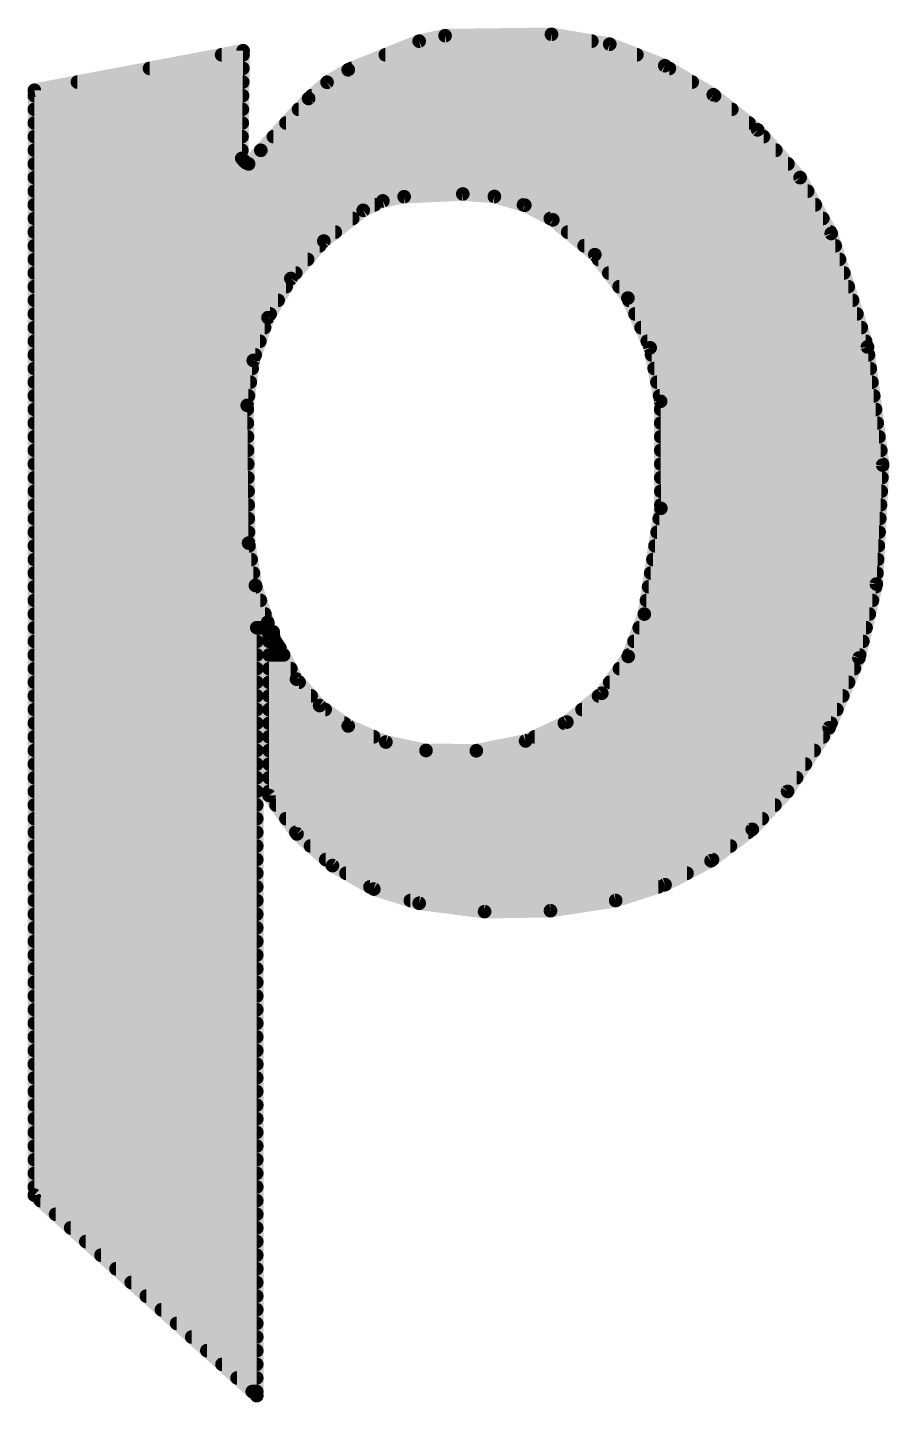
# Model space of a CAD drawing. Extents: x -2.8 to 25.5, y -2.5 to 56.
# Drawn here: x 8.247 to 9.852, y 49.789 to 52.349 of the extents above; entities that cross this region are included whole.
import ezdxf

# ---------------------------------------------------------------- set-up
doc = ezdxf.new("R2010")
doc.units = 0
doc.layers.add('21', color=41, linetype='CONTINUOUS')

msp = doc.modelspace()

# ---------------------------------------------------------------- linework, layer by layer
at = {"layer": '21', "const_width": 0.0254}
for points in [[(8.8443, 52.2707), (8.9764, 52.324)], [(8.9764, 52.324), (9.0246, 52.3342)], [(8.9764, 52.324), (9.2977, 52.324)], [(9.0246, 52.3342), (9.2227, 52.3367)], [(9.2227, 52.3367), (9.3312, 52.3183)], [(8.2601, 52.2326), (8.6487, 52.3062)], [(8.6086, 52.2986), (8.6486, 52.2986)], [(8.6487, 52.3062), (8.6462, 52.1056)], [(8.9134, 52.2986), (9.3817, 52.2986)], [(9.3312, 52.3183), (9.4336, 52.2783)], [(8.4745, 52.2732), (8.6483, 52.2732)], [(8.805, 52.2474), (8.8443, 52.2707)], [(8.8505, 52.2732), (9.4421, 52.2732)], [(9.4336, 52.2783), (9.5238, 52.2242)], [(8.3404, 52.2478), (8.648, 52.2478)], [(8.7706, 52.2173), (8.805, 52.2474)], [(8.8056, 52.2478), (9.4845, 52.2478)], [(8.2601, 50.1752), (8.2601, 52.2326)], [(8.2601, 52.2224), (8.6477, 52.2224)], [(8.7764, 52.2224), (9.5261, 52.2224)], [(9.5238, 52.2242), (9.6063, 52.1589)], [(8.2601, 52.197), (8.6473, 52.197)], [(8.6817, 52.1208), (8.7706, 52.2173)], [(8.7519, 52.197), (9.5582, 52.197)], [(8.2601, 52.1716), (8.647, 52.1716)], [(8.7285, 52.1716), (9.5903, 52.1716)], [(8.2601, 52.1462), (8.6467, 52.1462)], [(8.7051, 52.1462), (9.6176, 52.1462)], [(9.6063, 52.1589), (9.6854, 52.0699)], [(8.2601, 52.1208), (8.6464, 52.1208)], [(8.6589, 52.0954), (8.6817, 52.1208)], [(8.6817, 52.1208), (9.6402, 52.1208)], [(8.2601, 52.0954), (8.6589, 52.0954)], [(8.6462, 52.1056), (8.6538, 52.0979)], [(8.6538, 52.0979), (8.6589, 52.0954)], [(8.6589, 52.0954), (9.6628, 52.0954)], [(8.2601, 52.07), (9.6853, 52.07)], [(9.6854, 52.0699), (9.7434, 51.9659)], [(8.2601, 52.0446), (9.6995, 52.0446)], [(8.2601, 52.0192), (8.8935, 52.0192)], [(8.9087, 52.0265), (8.8722, 52.009)], [(8.9484, 52.0344), (8.9087, 52.0265)], [(9.0576, 52.0395), (8.9484, 52.0344)], [(9.1164, 52.0348), (9.0576, 52.0395)], [(9.173, 52.0185), (9.1164, 52.0348)], [(9.1705, 52.0192), (9.7137, 52.0192)], [(9.2253, 51.9913), (9.173, 52.0185)], [(8.2601, 51.9938), (8.8527, 51.9938)], [(8.8722, 52.009), (8.799, 51.9518)], [(9.2205, 51.9938), (9.7278, 51.9938)], [(9.3034, 51.9264), (9.2253, 51.9913)], [(8.2601, 51.9684), (8.8202, 51.9684)], [(9.2529, 51.9684), (9.742, 51.9684)], [(9.7434, 51.9659), (9.8108, 51.7546)], [(8.2601, 51.943), (8.7912, 51.943)], [(8.799, 51.9518), (8.7376, 51.882)], [(9.2835, 51.943), (9.7507, 51.943)], [(8.2601, 51.9176), (8.7689, 51.9176)], [(9.3648, 51.8456), (9.3034, 51.9264)], [(9.3101, 51.9176), (9.7588, 51.9176)], [(8.2601, 51.8922), (8.7466, 51.8922)], [(9.3294, 51.8922), (9.7669, 51.8922)], [(8.2601, 51.8668), (8.7287, 51.8668)], [(8.7376, 51.882), (8.695, 51.8092)], [(9.3487, 51.8668), (9.775, 51.8668)], [(8.2601, 51.8414), (8.7139, 51.8414)], [(9.4064, 51.753), (9.3648, 51.8456)], [(9.3667, 51.8414), (9.7831, 51.8414)], [(8.2601, 51.816), (8.699, 51.816)], [(8.695, 51.8092), (8.6676, 51.7294)], [(9.3781, 51.816), (9.7912, 51.816)], [(8.2601, 51.7906), (8.6886, 51.7906)], [(9.3895, 51.7906), (9.7993, 51.7906)], [(8.2601, 51.7652), (8.6799, 51.7652)], [(9.4009, 51.7652), (9.8074, 51.7652)], [(8.2601, 51.7398), (8.6712, 51.7398)], [(9.4259, 51.6534), (9.4064, 51.753)], [(9.4089, 51.7398), (9.8127, 51.7398)], [(9.8108, 51.7546), (9.8391, 51.5346)], [(8.2601, 51.7144), (8.6655, 51.7144)], [(8.6676, 51.7294), (8.6563, 51.6458)], [(9.4139, 51.7144), (9.816, 51.7144)], [(8.2601, 51.689), (8.6621, 51.689)], [(9.4189, 51.689), (9.8192, 51.689)], [(8.2601, 51.6636), (8.6587, 51.6636)], [(9.4239, 51.6636), (9.8225, 51.6636)], [(8.2601, 51.6382), (8.6564, 51.6382)], [(8.6563, 51.6458), (8.6589, 51.3893)], [(9.4262, 51.4541), (9.4259, 51.6534)], [(9.4259, 51.6382), (9.8258, 51.6382)], [(8.2601, 51.6128), (8.6566, 51.6128)], [(9.426, 51.6128), (9.829, 51.6128)], [(8.2601, 51.5874), (8.6569, 51.5874)], [(9.426, 51.5874), (9.8323, 51.5874)], [(8.2601, 51.562), (8.6571, 51.562)], [(9.4261, 51.562), (9.8356, 51.562)], [(8.2601, 51.5366), (8.6574, 51.5366)], [(9.4261, 51.5366), (9.8388, 51.5366)], [(9.8391, 51.5346), (9.8273, 51.3131)], [(8.2601, 51.5112), (8.6577, 51.5112)], [(9.4261, 51.5112), (9.8378, 51.5112)], [(8.2601, 51.4858), (8.6579, 51.4858)], [(9.4262, 51.4858), (9.8365, 51.4858)], [(8.2601, 51.4604), (8.6582, 51.4604)], [(9.3955, 51.2572), (9.4262, 51.4541)], [(9.4262, 51.4604), (9.8351, 51.4604)], [(8.2601, 51.435), (8.6584, 51.435)], [(9.4232, 51.435), (9.8338, 51.435)], [(8.2601, 51.4096), (8.6587, 51.4096)], [(9.4193, 51.4096), (9.8324, 51.4096)], [(8.2601, 51.3842), (8.6597, 51.3842)], [(8.6589, 51.3893), (8.6716, 51.3105)], [(9.4153, 51.3842), (9.8311, 51.3842)], [(8.2601, 51.3588), (8.6638, 51.3588)], [(9.4114, 51.3588), (9.8297, 51.3588)], [(8.2601, 51.3334), (8.6679, 51.3334)], [(9.4074, 51.3334), (9.8284, 51.3334)], [(8.2601, 51.308), (8.6724, 51.308)], [(8.6716, 51.3105), (8.6944, 51.242)], [(9.4034, 51.308), (9.8261, 51.308)], [(9.8273, 51.3131), (9.795, 51.1755)], [(8.2601, 51.2826), (8.6809, 51.2826)], [(9.3995, 51.2826), (9.8201, 51.2826)], [(8.2601, 51.2572), (8.6893, 51.2572)], [(9.3656, 51.1783), (9.3955, 51.2572)], [(9.3955, 51.2572), (9.8142, 51.2572)], [(8.2601, 51.2318), (8.6868, 51.2318)], [(8.6868, 51.2318), (8.6741, 51.2318)], [(8.6741, 51.2318), (8.6741, 49.8018)], [(8.6905, 51.2324), (8.6868, 51.2318)], [(8.6935, 51.2348), (8.6905, 51.2324)], [(8.6949, 51.2383), (8.6935, 51.2348)], [(8.6944, 51.242), (8.6949, 51.2383)], [(8.697, 51.2166), (8.7046, 51.2242)], [(8.7046, 51.2242), (8.7046, 51.2191)], [(9.3859, 51.2318), (9.8082, 51.2318)], [(8.2601, 51.2064), (8.6741, 51.2064)], [(8.697, 50.9194), (8.697, 51.2166)], [(8.697, 51.2064), (8.7087, 51.2064)], [(8.7046, 51.2191), (8.7066, 51.2094)], [(8.7066, 51.2094), (8.7122, 51.2013)], [(8.7122, 51.2013), (8.7173, 51.1937)], [(9.3762, 51.2064), (9.8023, 51.2064)], [(8.2601, 51.181), (8.6741, 51.181)], [(8.697, 51.181), (8.724, 51.181)], [(8.7173, 51.1937), (8.748, 51.136)], [(9.3164, 51.1098), (9.3656, 51.1783)], [(9.3666, 51.181), (9.7963, 51.181)], [(9.795, 51.1755), (9.7394, 51.0454)], [(8.2601, 51.1556), (8.6741, 51.1556)], [(8.697, 51.1556), (8.7375, 51.1556)], [(9.3492, 51.1556), (9.7865, 51.1556)], [(8.2601, 51.1302), (8.6741, 51.1302)], [(8.697, 51.1302), (8.753, 51.1302)], [(8.748, 51.136), (8.7911, 51.0868)], [(9.331, 51.1302), (9.7757, 51.1302)], [(8.2601, 51.1048), (8.6741, 51.1048)], [(8.697, 51.1048), (8.7753, 51.1048)], [(9.2512, 51.0561), (9.3164, 51.1098)], [(9.3103, 51.1048), (9.7648, 51.1048)], [(8.2601, 51.0794), (8.6741, 51.0794)], [(8.697, 51.0794), (8.8015, 51.0794)], [(8.7911, 51.0868), (8.8443, 51.0489)], [(9.2795, 51.0794), (9.7539, 51.0794)], [(8.2601, 51.054), (8.6741, 51.054)], [(8.697, 51.054), (8.8371, 51.054)], [(8.8443, 51.0489), (8.9144, 51.0189)], [(9.1745, 51.021), (9.2512, 51.0561)], [(9.2466, 51.054), (9.7431, 51.054)], [(9.7394, 51.0454), (9.6622, 50.927)], [(8.2601, 51.0286), (8.6741, 51.0286)], [(8.697, 51.0286), (8.8917, 51.0286)], [(8.9144, 51.0189), (8.9891, 51.0032)], [(9.0827, 51.0026), (9.1745, 51.021)], [(9.1911, 51.0286), (9.7284, 51.0286)], [(8.2601, 51.0032), (8.6741, 51.0032)], [(8.697, 51.0032), (8.9891, 51.0032)], [(8.9891, 51.0032), (9.0827, 51.0026)], [(9.0857, 51.0032), (9.7119, 51.0032)], [(8.2601, 50.9778), (8.6741, 50.9778)], [(8.697, 50.9778), (9.6953, 50.9778)], [(8.2601, 50.9524), (8.6741, 50.9524)], [(8.697, 50.9524), (9.6788, 50.9524)], [(8.2601, 50.927), (8.6741, 50.927)], [(8.697, 50.927), (9.6622, 50.927)], [(8.749, 50.8478), (8.697, 50.9194)], [(9.6622, 50.927), (9.5964, 50.8563)], [(8.2601, 50.9016), (8.6741, 50.9016)], [(8.7099, 50.9016), (9.6386, 50.9016)], [(8.2601, 50.8762), (8.6741, 50.8762)], [(8.7284, 50.8762), (9.6149, 50.8762)], [(8.2601, 50.8508), (8.6741, 50.8508)], [(8.7468, 50.8508), (9.5891, 50.8508)], [(8.815, 50.7888), (8.749, 50.8478)], [(9.5964, 50.8563), (9.5196, 50.7979)], [(8.2601, 50.8254), (8.6741, 50.8254)], [(8.7741, 50.8254), (9.5558, 50.8254)], [(8.2601, 50.8), (8.6741, 50.8)], [(8.8025, 50.8), (9.5224, 50.8)], [(8.8919, 50.7451), (8.815, 50.7888)], [(9.5196, 50.7979), (9.434, 50.7533)], [(8.2601, 50.7746), (8.6741, 50.7746)], [(8.8401, 50.7746), (9.475, 50.7746)], [(8.2601, 50.7492), (8.6741, 50.7492)], [(8.8848, 50.7492), (9.4214, 50.7492)], [(8.9764, 50.7187), (8.8919, 50.7451)], [(9.434, 50.7533), (9.3421, 50.7238)], [(8.2601, 50.7238), (8.6741, 50.7238)], [(8.9601, 50.7238), (9.3421, 50.7238)], [(9.0981, 50.7032), (8.9764, 50.7187)], [(9.3421, 50.7238), (9.2208, 50.7049)], [(8.2601, 50.6984), (8.6741, 50.6984)], [(9.2208, 50.7049), (9.0981, 50.7032)], [(8.2601, 50.673), (8.6741, 50.673)], [(8.2601, 50.6476), (8.6741, 50.6476)], [(8.2601, 50.6222), (8.6741, 50.6222)], [(8.2601, 50.5968), (8.6741, 50.5968)], [(8.2601, 50.5714), (8.6741, 50.5714)], [(8.2601, 50.546), (8.6741, 50.546)], [(8.2601, 50.5206), (8.6741, 50.5206)], [(8.2601, 50.4952), (8.6741, 50.4952)], [(8.2601, 50.4698), (8.6741, 50.4698)], [(8.2601, 50.4444), (8.6741, 50.4444)], [(8.2601, 50.419), (8.6741, 50.419)], [(8.2601, 50.3936), (8.6741, 50.3936)], [(8.2601, 50.3682), (8.6741, 50.3682)], [(8.2601, 50.3428), (8.6741, 50.3428)], [(8.2601, 50.3174), (8.6741, 50.3174)], [(8.2601, 50.292), (8.6741, 50.292)], [(8.2601, 50.2666), (8.6741, 50.2666)], [(8.2601, 50.2412), (8.6741, 50.2412)], [(8.2601, 50.2158), (8.6741, 50.2158)], [(8.2601, 50.1904), (8.6741, 50.1904)], [(8.6741, 49.8018), (8.2601, 50.1752)], [(8.2714, 50.165), (8.6741, 50.165)], [(8.2996, 50.1396), (8.6741, 50.1396)], [(8.3277, 50.1142), (8.6741, 50.1142)], [(8.3559, 50.0888), (8.6741, 50.0888)], [(8.3841, 50.0634), (8.6741, 50.0634)], [(8.4122, 50.038), (8.6741, 50.038)], [(8.4404, 50.0126), (8.6741, 50.0126)], [(8.4685, 49.9872), (8.6741, 49.9872)], [(8.4967, 49.9618), (8.6741, 49.9618)], [(8.5249, 49.9364), (8.6741, 49.9364)], [(8.553, 49.911), (8.6741, 49.911)], [(8.5812, 49.8856), (8.6741, 49.8856)], [(8.6094, 49.8602), (8.6741, 49.8602)], [(8.6375, 49.8348), (8.6741, 49.8348)], [(8.6657, 49.8094), (8.6741, 49.8094)]]:
    msp.add_lwpolyline(points, dxfattribs=at)
at = {"layer": '21', "const_width": 0.0127}
for points in [[(8.9764, 52.3304, 1), (8.9764, 52.3177)], [(8.9751, 52.3302, 1), (8.9777, 52.3178)], [(8.9788, 52.3181, 1), (8.974, 52.3299)], [(9.0245, 52.3405, 1), (9.0247, 52.3279)], [(9.0259, 52.328, 1), (9.0233, 52.3404)], [(9.2238, 52.343, 1), (9.2216, 52.3304)], [(9.2228, 52.3304, 1), (9.2226, 52.343)], [(9.2977, 52.3177, 1), (9.2977, 52.3304)], [(8.6086, 52.3049, 1), (8.6086, 52.2923)], [(8.655, 52.3061, 1), (8.6424, 52.3063)], [(8.6499, 52.3, 1), (8.6475, 52.3124)], [(8.6486, 52.2923, 1), (8.6486, 52.3049)], [(8.9134, 52.3049, 1), (8.9134, 52.2923)], [(9.3335, 52.3243, 1), (9.3288, 52.3124)], [(9.3301, 52.3121, 1), (9.3322, 52.3246)], [(9.3817, 52.2923, 1), (9.3817, 52.3049)], [(8.4745, 52.2796, 1), (8.4745, 52.2669)], [(8.6483, 52.2669, 1), (8.6483, 52.2796)], [(8.8419, 52.2766, 1), (8.8467, 52.2648)], [(8.8475, 52.2652, 1), (8.8411, 52.2762)], [(8.8505, 52.2796, 1), (8.8505, 52.2669)], [(9.4369, 52.2837, 1), (9.4303, 52.2729)], [(9.4313, 52.2724, 1), (9.4359, 52.2842)], [(9.4421, 52.2669, 1), (9.4421, 52.2796)], [(8.3404, 52.2542, 1), (8.3404, 52.2415)], [(8.648, 52.2415, 1), (8.648, 52.2542)], [(8.8017, 52.2529, 1), (8.8082, 52.242)], [(8.8056, 52.2542, 1), (8.8056, 52.2415)], [(8.8091, 52.2427, 1), (8.8008, 52.2522)], [(9.4845, 52.2415, 1), (9.4845, 52.2542)], [(8.2589, 52.2388, 1), (8.2613, 52.2264)], [(8.2601, 52.2287, 1), (8.2601, 52.2161)], [(8.2664, 52.2326, 1), (8.2538, 52.2326)], [(8.6477, 52.2161, 1), (8.6477, 52.2287)], [(8.7764, 52.2287, 1), (8.7764, 52.2161)], [(9.5278, 52.2292, 1), (9.5199, 52.2192)], [(9.5206, 52.2188, 1), (9.5271, 52.2297)], [(9.5261, 52.2161, 1), (9.5261, 52.2287)], [(8.2601, 52.2034, 1), (8.2601, 52.1907)], [(8.6473, 52.1907, 1), (8.6473, 52.2034)], [(8.7519, 52.2034, 1), (8.7519, 52.1907)], [(8.7664, 52.2221, 1), (8.7748, 52.2125)], [(8.7753, 52.213, 1), (8.7659, 52.2216)], [(9.5582, 52.1907, 1), (9.5582, 52.2034)], [(8.2601, 52.178, 1), (8.2601, 52.1653)], [(8.647, 52.1653, 1), (8.647, 52.178)], [(8.7285, 52.178, 1), (8.7285, 52.1653)], [(9.5903, 52.1653, 1), (9.5903, 52.178)], [(8.2601, 52.1525, 1), (8.2601, 52.1399)], [(8.6467, 52.1399, 1), (8.6467, 52.1525)], [(8.7051, 52.1525, 1), (8.7051, 52.1399)], [(9.611, 52.1631, 1), (9.6016, 52.1547)], [(9.6024, 52.1539, 1), (9.6102, 52.1639)], [(9.6176, 52.1399, 1), (9.6176, 52.1525)], [(8.2601, 52.1272, 1), (8.2601, 52.1145)], [(8.6464, 52.1145, 1), (8.6464, 52.1272)], [(8.6817, 52.1272, 1), (8.6817, 52.1145)], [(8.677, 52.1251, 1), (8.6864, 52.1165)], [(8.6864, 52.1166, 1), (8.677, 52.125)], [(9.6402, 52.1145, 1), (9.6402, 52.1272)], [(8.2601, 52.1018, 1), (8.2601, 52.0891)], [(8.6507, 52.1101, 1), (8.6417, 52.1011)], [(8.6399, 52.1057, 1), (8.6525, 52.1055)], [(8.6566, 52.1036, 1), (8.651, 52.0922)], [(8.6493, 52.0934, 1), (8.6583, 52.1024)], [(8.6589, 52.1018, 1), (8.6589, 52.0891)], [(8.6542, 52.0996, 1), (8.6636, 52.0912)], [(8.6561, 52.0897, 1), (8.6617, 52.1011)], [(8.6589, 52.0891, 1), (8.6589, 52.1018)], [(9.6628, 52.0891, 1), (9.6628, 52.1018)], [(8.2601, 52.0763, 1), (8.2601, 52.0637)], [(9.691, 52.073, 1), (9.6799, 52.0668)], [(9.6807, 52.0657, 1), (9.6902, 52.0741)], [(9.6853, 52.0637, 1), (9.6853, 52.0763)], [(8.2601, 52.051, 1), (8.2601, 52.0383)], [(9.6995, 52.0383, 1), (9.6995, 52.051)], [(8.2601, 52.0256, 1), (8.2601, 52.0129)], [(8.8935, 52.0129, 1), (8.8935, 52.0256)], [(8.9075, 52.0327, 1), (8.91, 52.0202)], [(8.9115, 52.0207, 1), (8.906, 52.0322)], [(8.9481, 52.0407, 1), (8.9487, 52.0281)], [(8.9496, 52.0282, 1), (8.9472, 52.0406)], [(9.0581, 52.0458, 1), (9.0571, 52.0332)], [(9.0579, 52.0332, 1), (9.0573, 52.0458)], [(9.1181, 52.0409, 1), (9.1146, 52.0287)], [(9.1158, 52.0284, 1), (9.1169, 52.0411)], [(9.1705, 52.0256, 1), (9.1705, 52.0129)], [(9.1759, 52.0241, 1), (9.1701, 52.0128)], [(9.1712, 52.0124, 1), (9.1748, 52.0246)], [(9.7137, 52.0129, 1), (9.7137, 52.0256)], [(8.2601, 52.0001, 1), (8.2601, 51.9875)], [(8.8527, 51.9875, 1), (8.8527, 52.0001)], [(8.8695, 52.0147, 1), (8.8749, 52.0033)], [(8.8761, 52.004, 1), (8.8683, 52.014)], [(9.2205, 52.0001, 1), (9.2205, 51.9875)], [(9.2294, 51.9962, 1), (9.2212, 51.9864)], [(9.2224, 51.9857, 1), (9.2282, 51.9969)], [(9.7278, 51.9875, 1), (9.7278, 52.0001)], [(8.2601, 51.9748, 1), (8.2601, 51.9621)], [(8.8202, 51.9621, 1), (8.8202, 51.9748)], [(9.2529, 51.9748, 1), (9.2529, 51.9621)], [(9.7494, 51.9678, 1), (9.7374, 51.964)], [(9.742, 51.9621, 1), (9.742, 51.9748)], [(8.2601, 51.9494, 1), (8.2601, 51.9367)], [(8.7912, 51.9367, 1), (8.7912, 51.9494)], [(8.795, 51.9568, 1), (8.8029, 51.9468)], [(8.8037, 51.9476, 1), (8.7942, 51.956)], [(9.2835, 51.9494, 1), (9.2835, 51.9367)], [(9.7379, 51.9628, 1), (9.7489, 51.969)], [(9.7507, 51.9367, 1), (9.7507, 51.9494)], [(8.2601, 51.9239, 1), (8.2601, 51.9113)], [(8.7689, 51.9113, 1), (8.7689, 51.9239)], [(9.3084, 51.9303, 1), (9.2983, 51.9226)], [(9.2993, 51.9216, 1), (9.3074, 51.9313)], [(9.3101, 51.9239, 1), (9.3101, 51.9113)], [(9.7588, 51.9113, 1), (9.7588, 51.9239)], [(8.2601, 51.8986, 1), (8.2601, 51.8859)], [(8.7466, 51.8859, 1), (8.7466, 51.8986)], [(9.3294, 51.8986, 1), (9.3294, 51.8859)], [(9.7669, 51.8859, 1), (9.7669, 51.8986)], [(8.2601, 51.8732, 1), (8.2601, 51.8605)], [(8.7287, 51.8605, 1), (8.7287, 51.8732)], [(8.7328, 51.8862, 1), (8.7424, 51.8778)], [(8.7431, 51.8788, 1), (8.7321, 51.8852)], [(9.3487, 51.8732, 1), (9.3487, 51.8605)], [(9.775, 51.8605, 1), (9.775, 51.8732)], [(8.2601, 51.8477, 1), (8.2601, 51.8351)], [(8.7139, 51.8351, 1), (8.7139, 51.8477)], [(9.3706, 51.8482, 1), (9.359, 51.843)], [(9.3597, 51.8418, 1), (9.3699, 51.8495)], [(9.3667, 51.8477, 1), (9.3667, 51.8351)], [(9.7831, 51.8351, 1), (9.7831, 51.8477)], [(8.2601, 51.8224, 1), (8.2601, 51.8097)], [(8.701, 51.8071, 1), (8.689, 51.8112)], [(8.699, 51.8097, 1), (8.699, 51.8224)], [(9.3781, 51.8224, 1), (9.3781, 51.8097)], [(9.7912, 51.8097, 1), (9.7912, 51.8224)], [(8.2601, 51.797, 1), (8.2601, 51.7843)], [(8.6886, 51.7843, 1), (8.6886, 51.797)], [(8.6895, 51.8124, 1), (8.7005, 51.806)], [(9.3895, 51.797, 1), (9.3895, 51.7843)], [(9.7993, 51.7843, 1), (9.7993, 51.797)], [(8.2601, 51.7715, 1), (8.2601, 51.7589)], [(8.6799, 51.7589, 1), (8.6799, 51.7715)], [(9.4009, 51.7715, 1), (9.4009, 51.7589)], [(9.8074, 51.7589, 1), (9.8074, 51.7715)], [(8.2601, 51.7462, 1), (8.2601, 51.7335)], [(8.6712, 51.7335, 1), (8.6712, 51.7462)], [(9.4126, 51.7542, 1), (9.4001, 51.7518)], [(9.4006, 51.7504, 1), (9.4121, 51.7556)], [(9.4089, 51.7462, 1), (9.4089, 51.7335)], [(9.8171, 51.7554, 1), (9.8045, 51.7538)], [(9.8048, 51.7527, 1), (9.8169, 51.7565)], [(9.8127, 51.7335, 1), (9.8127, 51.7462)], [(8.2601, 51.7208, 1), (8.2601, 51.7081)], [(8.6616, 51.7315, 1), (8.6736, 51.7273)], [(8.6739, 51.7286, 1), (8.6613, 51.7303)], [(8.6655, 51.7081, 1), (8.6655, 51.7208)], [(9.4139, 51.7208, 1), (9.4139, 51.7081)], [(9.816, 51.7081, 1), (9.816, 51.7208)], [(8.2601, 51.6953, 1), (8.2601, 51.6827)], [(8.6621, 51.6827, 1), (8.6621, 51.6953)], [(9.4189, 51.6953, 1), (9.4189, 51.6827)], [(9.8192, 51.6827, 1), (9.8192, 51.6953)], [(8.2601, 51.67, 1), (8.2601, 51.6573)], [(8.6587, 51.6573, 1), (8.6587, 51.67)], [(9.4239, 51.67, 1), (9.4239, 51.6573)], [(9.8225, 51.6573, 1), (9.8225, 51.67)], [(8.2601, 51.6446, 1), (8.2601, 51.6319)], [(8.6626, 51.6459, 1), (8.65, 51.6457)], [(8.65, 51.6466, 1), (8.6626, 51.645)], [(8.6564, 51.6319, 1), (8.6564, 51.6446)], [(9.4259, 51.6446, 1), (9.4259, 51.6319)], [(9.4322, 51.6534, 1), (9.4196, 51.6534)], [(9.4197, 51.6522, 1), (9.4321, 51.6546)], [(9.8258, 51.6319, 1), (9.8258, 51.6446)], [(8.2601, 51.6191, 1), (8.2601, 51.6065)], [(8.6566, 51.6065, 1), (8.6566, 51.6191)], [(9.426, 51.6191, 1), (9.426, 51.6065)], [(9.829, 51.6065, 1), (9.829, 51.6191)], [(8.2601, 51.5938, 1), (8.2601, 51.5811)], [(8.6569, 51.5811, 1), (8.6569, 51.5938)], [(9.426, 51.5938, 1), (9.426, 51.5811)], [(9.8323, 51.5811, 1), (9.8323, 51.5938)], [(8.2601, 51.5684, 1), (8.2601, 51.5557)], [(8.6571, 51.5557, 1), (8.6571, 51.5684)], [(9.4261, 51.5684, 1), (9.4261, 51.5557)], [(9.8356, 51.5557, 1), (9.8356, 51.5684)], [(8.2601, 51.5429, 1), (8.2601, 51.5303)], [(8.6574, 51.5303, 1), (8.6574, 51.5429)], [(9.4261, 51.5429, 1), (9.4261, 51.5303)], [(9.8454, 51.5343, 1), (9.8327, 51.5349)], [(9.8328, 51.5338, 1), (9.8454, 51.5354)], [(9.8388, 51.5303, 1), (9.8388, 51.5429)], [(8.2601, 51.5175, 1), (8.2601, 51.5049)], [(8.6577, 51.5049, 1), (8.6577, 51.5175)], [(9.4261, 51.5175, 1), (9.4261, 51.5049)], [(9.8378, 51.5049, 1), (9.8378, 51.5175)], [(8.2601, 51.4922, 1), (8.2601, 51.4795)], [(8.6579, 51.4795, 1), (8.6579, 51.4922)], [(9.4262, 51.4922, 1), (9.4262, 51.4795)], [(9.8365, 51.4795, 1), (9.8365, 51.4922)], [(8.2601, 51.4667, 1), (8.2601, 51.4541)], [(8.6582, 51.4541, 1), (8.6582, 51.4667)], [(9.4262, 51.4667, 1), (9.4262, 51.4541)], [(9.4325, 51.4531, 1), (9.42, 51.4551)], [(9.8351, 51.4541, 1), (9.8351, 51.4667)], [(8.2601, 51.4413, 1), (8.2601, 51.4287)], [(8.6584, 51.4287, 1), (8.6584, 51.4413)], [(9.4232, 51.4413, 1), (9.4232, 51.4287)], [(9.4199, 51.4541, 1), (9.4326, 51.4541)], [(9.8338, 51.4287, 1), (9.8338, 51.4413)], [(8.2601, 51.416, 1), (8.2601, 51.4033)], [(8.6587, 51.4033, 1), (8.6587, 51.416)], [(9.4193, 51.416, 1), (9.4193, 51.4033)], [(9.8324, 51.4033, 1), (9.8324, 51.416)], [(8.2601, 51.3905, 1), (8.2601, 51.3779)], [(8.6652, 51.3903, 1), (8.6526, 51.3883)], [(8.6526, 51.3892, 1), (8.6652, 51.3894)], [(8.6597, 51.3779, 1), (8.6597, 51.3905)], [(9.4153, 51.3905, 1), (9.4153, 51.3779)], [(9.8311, 51.3779, 1), (9.8311, 51.3905)], [(8.2601, 51.3651, 1), (8.2601, 51.3525)], [(8.6638, 51.3525, 1), (8.6638, 51.3651)], [(9.4114, 51.3651, 1), (9.4114, 51.3525)], [(9.8297, 51.3525, 1), (9.8297, 51.3651)], [(8.2601, 51.3398, 1), (8.2601, 51.3271)], [(8.6679, 51.3271, 1), (8.6679, 51.3398)], [(9.4074, 51.3398, 1), (9.4074, 51.3271)], [(9.8284, 51.3271, 1), (9.8284, 51.3398)], [(8.2601, 51.3143, 1), (8.2601, 51.3017)], [(8.6776, 51.3125, 1), (8.6656, 51.3085)], [(8.6653, 51.3095, 1), (8.6779, 51.3115)], [(8.6724, 51.3017, 1), (8.6724, 51.3143)], [(9.4034, 51.3143, 1), (9.4034, 51.3017)], [(9.821, 51.3134, 1), (9.8336, 51.3128)], [(9.8335, 51.3116, 1), (9.8211, 51.3146)], [(9.8261, 51.3017, 1), (9.8261, 51.3143)], [(8.2601, 51.2889, 1), (8.2601, 51.2763)], [(8.6809, 51.2763, 1), (8.6809, 51.2889)], [(9.3995, 51.2889, 1), (9.3995, 51.2763)], [(9.8201, 51.2763, 1), (9.8201, 51.2889)], [(8.2601, 51.2636, 1), (8.2601, 51.2509)], [(8.6893, 51.2509, 1), (8.6893, 51.2636)], [(9.3955, 51.2636, 1), (9.3955, 51.2509)], [(9.3892, 51.2582, 1), (9.4018, 51.2562)], [(9.4014, 51.2549, 1), (9.3896, 51.2595)], [(9.8142, 51.2509, 1), (9.8142, 51.2636)], [(8.2601, 51.2381, 1), (8.2601, 51.2255)], [(8.6741, 51.2381, 1), (8.6741, 51.2255)], [(8.6805, 51.2318, 1), (8.6678, 51.2318)], [(8.6858, 51.2381, 1), (8.6878, 51.2255)], [(8.6866, 51.2374, 1), (8.6945, 51.2274)], [(8.6868, 51.2255, 1), (8.6868, 51.2381)], [(8.6868, 51.2255, 1), (8.6868, 51.2381)], [(8.6876, 51.2371, 1), (8.6994, 51.2324)], [(8.7007, 51.2428, 1), (8.6881, 51.2412)], [(8.6884, 51.24, 1), (8.7004, 51.244)], [(8.6886, 51.2374, 1), (8.7012, 51.2391)], [(8.7008, 51.2359, 1), (8.689, 51.2406)], [(8.6974, 51.2298, 1), (8.6895, 51.2397)], [(8.6915, 51.2261, 1), (8.6895, 51.2387)], [(8.711, 51.2242, 1), (8.6983, 51.2242)], [(8.7091, 51.2197, 1), (8.7001, 51.2287)], [(9.3859, 51.2381, 1), (9.3859, 51.2255)], [(9.8082, 51.2255, 1), (9.8082, 51.2381)], [(8.2601, 51.2127, 1), (8.2601, 51.2001)], [(8.6741, 51.2001, 1), (8.6741, 51.2127)], [(8.6925, 51.2211, 1), (8.7015, 51.2121)], [(8.7034, 51.2166, 1), (8.6907, 51.2166)], [(8.697, 51.2127, 1), (8.697, 51.2001)], [(8.7108, 51.2204, 1), (8.6984, 51.2178)], [(8.6983, 51.2191, 1), (8.711, 51.2191)], [(8.7118, 51.213, 1), (8.7014, 51.2058)], [(8.7004, 51.2082, 1), (8.7128, 51.2107)], [(8.7175, 51.2048, 1), (8.7069, 51.1978)], [(8.707, 51.1977, 1), (8.7174, 51.2049)], [(8.7087, 51.2001, 1), (8.7087, 51.2127)], [(9.3762, 51.2127, 1), (9.3762, 51.2001)], [(9.8023, 51.2001, 1), (9.8023, 51.2127)], [(8.2601, 51.1874, 1), (8.2601, 51.1747)], [(8.6741, 51.1747, 1), (8.6741, 51.1874)], [(8.697, 51.1874, 1), (8.697, 51.1747)], [(8.7229, 51.1967, 1), (8.7117, 51.1907)], [(8.712, 51.1902, 1), (8.7226, 51.1972)], [(8.724, 51.1747, 1), (8.724, 51.1874)], [(9.3596, 51.1806, 1), (9.3715, 51.1761)], [(9.3666, 51.1874, 1), (9.3666, 51.1747)], [(9.3707, 51.1746, 1), (9.3604, 51.182)], [(9.7888, 51.1769, 1), (9.8012, 51.174)], [(9.8008, 51.173, 1), (9.7892, 51.1779)], [(9.7963, 51.1747, 1), (9.7963, 51.1874)], [(8.2601, 51.1619, 1), (8.2601, 51.1493)], [(8.6741, 51.1493, 1), (8.6741, 51.1619)], [(8.697, 51.1619, 1), (8.697, 51.1493)], [(8.7375, 51.1493, 1), (8.7375, 51.1619)], [(9.3492, 51.1619, 1), (9.3492, 51.1493)], [(9.7865, 51.1493, 1), (9.7865, 51.1619)], [(8.2601, 51.1365, 1), (8.2601, 51.1239)], [(8.6741, 51.1239, 1), (8.6741, 51.1365)], [(8.697, 51.1365, 1), (8.697, 51.1239)], [(8.7527, 51.1402, 1), (8.7432, 51.1318)], [(8.7424, 51.133, 1), (8.7536, 51.139)], [(8.753, 51.1239, 1), (8.753, 51.1365)], [(9.331, 51.1365, 1), (9.331, 51.1239)], [(9.7757, 51.1239, 1), (9.7757, 51.1365)], [(8.2601, 51.1112, 1), (8.2601, 51.0985)], [(8.6741, 51.0985, 1), (8.6741, 51.1112)], [(8.697, 51.1112, 1), (8.697, 51.0985)], [(8.7753, 51.0985, 1), (8.7753, 51.1112)], [(9.3103, 51.1112, 1), (9.3103, 51.0985)], [(9.3112, 51.1135, 1), (9.3215, 51.1061)], [(9.3204, 51.1049, 1), (9.3123, 51.1147)], [(9.7648, 51.0985, 1), (9.7648, 51.1112)], [(8.2601, 51.0857, 1), (8.2601, 51.0731)], [(8.6741, 51.0731, 1), (8.6741, 51.0857)], [(8.697, 51.0857, 1), (8.697, 51.0731)], [(8.7948, 51.092, 1), (8.7874, 51.0817)], [(8.7863, 51.0827, 1), (8.7958, 51.091)], [(8.8015, 51.0731, 1), (8.8015, 51.0857)], [(9.2795, 51.0857, 1), (9.2795, 51.0731)], [(9.7539, 51.0731, 1), (9.7539, 51.0857)], [(8.2601, 51.0603, 1), (8.2601, 51.0477)], [(8.6741, 51.0477, 1), (8.6741, 51.0603)], [(8.697, 51.0603, 1), (8.697, 51.0477)], [(8.8371, 51.0477, 1), (8.8371, 51.0603)], [(8.8468, 51.0547, 1), (8.8418, 51.0431)], [(8.8406, 51.0437, 1), (8.848, 51.0541)], [(9.2466, 51.0603, 1), (9.2466, 51.0477)], [(9.2472, 51.061, 1), (9.2553, 51.0512)], [(9.2539, 51.0503, 1), (9.2486, 51.0619)], [(9.7336, 51.0479, 1), (9.7452, 51.043)], [(9.7447, 51.042, 1), (9.7341, 51.0489)], [(9.7431, 51.0477, 1), (9.7431, 51.0603)], [(8.2601, 51.035, 1), (8.2601, 51.0223)], [(8.6741, 51.0223, 1), (8.6741, 51.035)], [(8.697, 51.035, 1), (8.697, 51.0223)], [(8.8917, 51.0223, 1), (8.8917, 51.035)], [(8.9157, 51.0251, 1), (8.9131, 51.0127)], [(8.9119, 51.013, 1), (8.9169, 51.0247)], [(9.1719, 51.0268, 1), (9.1771, 51.0152)], [(9.1757, 51.0148, 1), (9.1733, 51.0272)], [(9.1911, 51.035, 1), (9.1911, 51.0223)], [(9.7284, 51.0223, 1), (9.7284, 51.035)], [(8.2601, 51.0095, 1), (8.2601, 50.9969)], [(8.6741, 50.9969, 1), (8.6741, 51.0095)], [(8.697, 51.0095, 1), (8.697, 50.9969)], [(8.9891, 51.0095, 1), (8.9891, 50.9969)], [(8.9878, 50.997, 1), (8.9904, 51.0094)], [(8.9891, 50.9969, 1), (8.9891, 51.0095)], [(9.0815, 51.0088, 1), (9.084, 50.9964)], [(9.0857, 51.0095, 1), (9.0857, 50.9969)], [(9.0827, 50.9963, 1), (9.0828, 51.009)], [(9.7119, 50.9969, 1), (9.7119, 51.0095)], [(8.2601, 50.9841, 1), (8.2601, 50.9715)], [(8.6741, 50.9715, 1), (8.6741, 50.9841)], [(8.697, 50.9841, 1), (8.697, 50.9715)], [(9.6953, 50.9715, 1), (9.6953, 50.9841)], [(8.2601, 50.9588, 1), (8.2601, 50.9461)], [(8.6741, 50.9461, 1), (8.6741, 50.9588)], [(8.697, 50.9588, 1), (8.697, 50.9461)], [(9.6788, 50.9461, 1), (9.6788, 50.9588)], [(8.2601, 50.9333, 1), (8.2601, 50.9207)], [(8.6741, 50.9207, 1), (8.6741, 50.9333)], [(8.697, 50.9333, 1), (8.697, 50.9207)], [(8.7021, 50.9231, 1), (8.6919, 50.9157)], [(8.6907, 50.9194, 1), (8.7034, 50.9194)], [(9.6569, 50.9305, 1), (9.6675, 50.9235)], [(9.6668, 50.9227, 1), (9.6576, 50.9313)], [(9.6622, 50.9207, 1), (9.6622, 50.9333)], [(8.2601, 50.9079, 1), (8.2601, 50.8953)], [(8.6741, 50.8953, 1), (8.6741, 50.9079)], [(8.7099, 50.9079, 1), (8.7099, 50.8953)], [(9.6386, 50.8953, 1), (9.6386, 50.9079)], [(8.2601, 50.8826, 1), (8.2601, 50.8699)], [(8.6741, 50.8699, 1), (8.6741, 50.8826)], [(8.7284, 50.8826, 1), (8.7284, 50.8699)], [(9.6149, 50.8699, 1), (9.6149, 50.8826)], [(8.2601, 50.8571, 1), (8.2601, 50.8445)], [(8.6741, 50.8445, 1), (8.6741, 50.8571)], [(8.7468, 50.8571, 1), (8.7468, 50.8445)], [(8.7533, 50.8525, 1), (8.7448, 50.8431)], [(8.7439, 50.8441, 1), (8.7542, 50.8515)], [(9.5891, 50.8445, 1), (9.5891, 50.8571)], [(9.5918, 50.8607, 1), (9.6011, 50.852)], [(9.6003, 50.8513, 1), (9.5926, 50.8614)], [(8.2601, 50.8317, 1), (8.2601, 50.8191)], [(8.6741, 50.8191, 1), (8.6741, 50.8317)], [(8.7741, 50.8317, 1), (8.7741, 50.8191)], [(9.5558, 50.8191, 1), (9.5558, 50.8317)], [(8.2601, 50.8064, 1), (8.2601, 50.7937)], [(8.6741, 50.7937, 1), (8.6741, 50.8064)], [(8.8025, 50.8064, 1), (8.8025, 50.7937)], [(8.8181, 50.7944, 1), (8.8119, 50.7833)], [(8.8108, 50.7841, 1), (8.8192, 50.7936)], [(9.5158, 50.8029, 1), (9.5235, 50.7928)], [(9.5226, 50.7922, 1), (9.5167, 50.8035)], [(9.5224, 50.7937, 1), (9.5224, 50.8064)], [(8.2601, 50.7809, 1), (8.2601, 50.7683)], [(8.6741, 50.7683, 1), (8.6741, 50.7809)], [(8.8401, 50.7809, 1), (8.8401, 50.7683)], [(9.475, 50.7683, 1), (9.475, 50.7809)], [(8.2601, 50.7555, 1), (8.2601, 50.7429)], [(8.6741, 50.7429, 1), (8.6741, 50.7555)], [(8.8848, 50.7555, 1), (8.8848, 50.7429)], [(8.8938, 50.7512, 1), (8.8901, 50.7391)], [(8.8888, 50.7396, 1), (8.8951, 50.7507)], [(9.4214, 50.7429, 1), (9.4214, 50.7555)], [(9.4311, 50.7589, 1), (9.437, 50.7476)], [(9.436, 50.7472, 1), (9.4321, 50.7593)], [(8.2601, 50.7302, 1), (8.2601, 50.7175)], [(8.6741, 50.7175, 1), (8.6741, 50.7302)], [(8.9601, 50.7302, 1), (8.9601, 50.7175)], [(8.9772, 50.725, 1), (8.9756, 50.7124)], [(8.9745, 50.7126, 1), (8.9783, 50.7248)], [(9.3402, 50.7298, 1), (9.344, 50.7178)], [(9.3431, 50.7175, 1), (9.3411, 50.7301)], [(9.3421, 50.7175, 1), (9.3421, 50.7302)], [(8.2601, 50.7047, 1), (8.2601, 50.6921)], [(8.6741, 50.6921, 1), (8.6741, 50.7047)], [(9.098, 50.7095, 1), (9.0982, 50.6968)], [(9.0973, 50.6969, 1), (9.0989, 50.7095)], [(9.2199, 50.7112, 1), (9.2218, 50.6986)], [(9.2209, 50.6985, 1), (9.2208, 50.7112)], [(8.2601, 50.6793, 1), (8.2601, 50.6667)], [(8.6741, 50.6667, 1), (8.6741, 50.6793)], [(8.2601, 50.654, 1), (8.2601, 50.6413)], [(8.6741, 50.6413, 1), (8.6741, 50.654)], [(8.2601, 50.6285, 1), (8.2601, 50.6159)], [(8.6741, 50.6159, 1), (8.6741, 50.6285)], [(8.2601, 50.6031, 1), (8.2601, 50.5905)], [(8.6741, 50.5905, 1), (8.6741, 50.6031)], [(8.2601, 50.5778, 1), (8.2601, 50.5651)], [(8.6741, 50.5651, 1), (8.6741, 50.5778)], [(8.2601, 50.5523, 1), (8.2601, 50.5397)], [(8.6741, 50.5397, 1), (8.6741, 50.5523)], [(8.2601, 50.5269, 1), (8.2601, 50.5143)], [(8.6741, 50.5143, 1), (8.6741, 50.5269)], [(8.2601, 50.5016, 1), (8.2601, 50.4889)], [(8.6741, 50.4889, 1), (8.6741, 50.5016)], [(8.2601, 50.4761, 1), (8.2601, 50.4635)], [(8.6741, 50.4635, 1), (8.6741, 50.4761)], [(8.2601, 50.4507, 1), (8.2601, 50.4381)], [(8.6741, 50.4381, 1), (8.6741, 50.4507)], [(8.2601, 50.4254, 1), (8.2601, 50.4127)], [(8.6741, 50.4127, 1), (8.6741, 50.4254)], [(8.2601, 50.3999, 1), (8.2601, 50.3873)], [(8.6741, 50.3873, 1), (8.6741, 50.3999)], [(8.2601, 50.3745, 1), (8.2601, 50.3619)], [(8.6741, 50.3619, 1), (8.6741, 50.3745)], [(8.2601, 50.3492, 1), (8.2601, 50.3365)], [(8.6741, 50.3365, 1), (8.6741, 50.3492)], [(8.2601, 50.3237, 1), (8.2601, 50.3111)], [(8.6741, 50.3111, 1), (8.6741, 50.3237)], [(8.2601, 50.2983, 1), (8.2601, 50.2857)], [(8.6741, 50.2857, 1), (8.6741, 50.2983)], [(8.2601, 50.273, 1), (8.2601, 50.2603)], [(8.6741, 50.2603, 1), (8.6741, 50.273)], [(8.2601, 50.2475, 1), (8.2601, 50.2349)], [(8.6741, 50.2349, 1), (8.6741, 50.2475)], [(8.2601, 50.2221, 1), (8.2601, 50.2095)], [(8.6741, 50.2095, 1), (8.6741, 50.2221)], [(8.2601, 50.1968, 1), (8.2601, 50.1841)], [(8.2644, 50.1799, 1), (8.2558, 50.1705)], [(8.6741, 50.1841, 1), (8.6741, 50.1968)], [(8.2538, 50.1752, 1), (8.2664, 50.1752)], [(8.2714, 50.1713, 1), (8.2714, 50.1587)], [(8.6741, 50.1587, 1), (8.6741, 50.1713)], [(8.2996, 50.1459, 1), (8.2996, 50.1333)], [(8.6741, 50.1333, 1), (8.6741, 50.1459)], [(8.3277, 50.1206, 1), (8.3277, 50.1079)], [(8.6741, 50.1079, 1), (8.6741, 50.1206)], [(8.3559, 50.0951, 1), (8.3559, 50.0825)], [(8.6741, 50.0825, 1), (8.6741, 50.0951)], [(8.3841, 50.0697, 1), (8.3841, 50.0571)], [(8.6741, 50.0571, 1), (8.6741, 50.0697)], [(8.4122, 50.0444, 1), (8.4122, 50.0317)], [(8.6741, 50.0317, 1), (8.6741, 50.0444)], [(8.4404, 50.0189, 1), (8.4404, 50.0063)], [(8.6741, 50.0063, 1), (8.6741, 50.0189)], [(8.4685, 49.9935, 1), (8.4685, 49.9809)], [(8.6741, 49.9809, 1), (8.6741, 49.9935)], [(8.4967, 49.9682, 1), (8.4967, 49.9555)], [(8.6741, 49.9555, 1), (8.6741, 49.9682)], [(8.5249, 49.9427, 1), (8.5249, 49.9301)], [(8.6741, 49.9301, 1), (8.6741, 49.9427)], [(8.553, 49.9173, 1), (8.553, 49.9047)], [(8.6741, 49.9047, 1), (8.6741, 49.9173)], [(8.5812, 49.892, 1), (8.5812, 49.8793)], [(8.6741, 49.8793, 1), (8.6741, 49.892)], [(8.6094, 49.8665, 1), (8.6094, 49.8539)], [(8.6741, 49.8539, 1), (8.6741, 49.8665)], [(8.6375, 49.8411, 1), (8.6375, 49.8285)], [(8.6741, 49.8285, 1), (8.6741, 49.8411)], [(8.6657, 49.8158, 1), (8.6657, 49.8031)], [(8.6678, 49.8018, 1), (8.6805, 49.8018)], [(8.6698, 49.7971, 1), (8.6784, 49.8065)], [(8.6741, 49.8031, 1), (8.6741, 49.8158)]]:
    msp.add_lwpolyline(points, format="xyb", dxfattribs=at)

doc.saveas('drawing.dxf')
